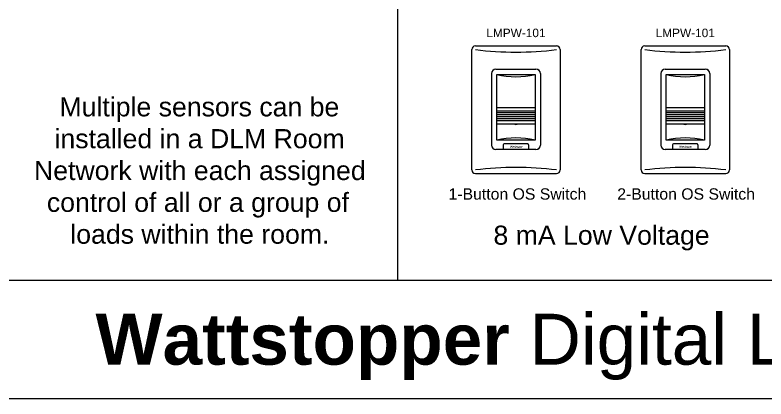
# Model space of a CAD drawing. Header units: inches. Extents: x 59 to 3361, y -1026 to 1732.
# Drawn here: x 1702.7 to 1902.1, y 38 to 139.8 of the extents above; entities that cross this region are included whole.
import ezdxf

# ---------------------------------------------------------------- set-up
doc = ezdxf.new("R2010")
doc.units = ezdxf.units.IN
doc.header["$MEASUREMENT"] = 0
doc.styles.add('ARIAL', font='arial.ttf')

# ---------------------------------------------------------------- blocks, each defined once
blk = doc.blocks.new('*U301')
h = blk.add_hatch(color=256)
edge = h.paths.add_edge_path()
edge.add_spline(control_points=[(-1.17, 0.72), (-1.17, 0.67), (-1.18, 0.61), (-1.19, 0.54), (-1.19, 0.54), (-1.19, 0.54), (-1.19, 0.54), (-1.18, 0.56), (-1.18, 0.57), (-1.18, 0.58), (-1.16, 0.62), (-1.15, 0.66), (-1.14, 0.7), (-1.14, 0.7), (-1.05, 0.97), (-1.05, 0.97), (-1.05, 0.97), (-0.95, 0.97), (-0.95, 0.97), (-0.95, 0.97), (-1.14, 0.48), (-1.14, 0.48), (-1.14, 0.48), (-1.25, 0.48), (-1.25, 0.48), (-1.25, 0.48), (-1.25, 0.67), (-1.25, 0.67), (-1.25, 0.72), (-1.24, 0.78), (-1.23, 0.83), (-1.23, 0.83), (-1.24, 0.83), (-1.24, 0.83), (-1.25, 0.78), (-1.27, 0.72), (-1.29, 0.67), (-1.29, 0.67), (-1.36, 0.48), (-1.36, 0.48), (-1.36, 0.48), (-1.47, 0.48), (-1.47, 0.48), (-1.47, 0.48), (-1.46, 0.97), (-1.46, 0.97), (-1.46, 0.97), (-1.36, 0.97), (-1.36, 0.97), (-1.36, 0.97), (-1.38, 0.7), (-1.38, 0.7), (-1.38, 0.66), (-1.39, 0.62), (-1.39, 0.58), (-1.39, 0.57), (-1.39, 0.56), (-1.4, 0.54), (-1.4, 0.54), (-1.4, 0.54), (-1.4, 0.54), (-1.38, 0.61), (-1.36, 0.67), (-1.34, 0.72), (-1.34, 0.72), (-1.24, 0.97), (-1.24, 0.97), (-1.24, 0.97), (-1.17, 0.97), (-1.17, 0.97), (-1.17, 0.97), (-1.17, 0.72), (-1.17, 0.72)], knot_values=[0, 0, 0, 0, 1, 1, 1, 2, 2, 2, 3, 3, 3, 4, 4, 4, 5, 5, 5, 6, 6, 6, 7, 7, 7, 8, 8, 8, 9, 9, 9, 10, 10, 10, 11, 11, 11, 12, 12, 12, 13, 13, 13, 14, 14, 14, 15, 15, 15, 16, 16, 16, 17, 17, 17, 18, 18, 18, 19, 19, 19, 20, 20, 20, 21, 21, 21, 22, 22, 22, 23, 23, 23, 24, 24, 24, 24], degree=3, periodic=0)
h = blk.add_hatch(color=256)
edge = h.paths.add_edge_path()
edge.add_spline(control_points=[(-0.77, 0.48), (-0.77, 0.5), (-0.77, 0.52), (-0.76, 0.53), (-0.76, 0.53), (-0.72, 0.75), (-0.72, 0.75), (-0.71, 0.8), (-0.7, 0.85), (-0.82, 0.85), (-0.92, 0.85), (-0.95, 0.81), (-0.97, 0.74), (-0.97, 0.74), (-0.89, 0.74), (-0.89, 0.74), (-0.88, 0.77), (-0.87, 0.79), (-0.83, 0.79), (-0.81, 0.79), (-0.8, 0.79), (-0.8, 0.77), (-0.8, 0.74), (-0.81, 0.73), (-0.85, 0.71), (-0.92, 0.68), (-0.99, 0.67), (-1, 0.58), (-1.02, 0.51), (-1, 0.47), (-0.93, 0.47), (-0.9, 0.47), (-0.87, 0.49), (-0.85, 0.52), (-0.85, 0.52), (-0.84, 0.52), (-0.84, 0.52), (-0.85, 0.51), (-0.85, 0.49), (-0.85, 0.48), (-0.85, 0.48), (-0.77, 0.48), (-0.77, 0.48)], knot_values=[0, 0, 0, 0, 1, 1, 1, 2, 2, 2, 3, 3, 3, 4, 4, 4, 5, 5, 5, 6, 6, 6, 7, 7, 7, 8, 8, 8, 9, 9, 9, 10, 10, 10, 11, 11, 11, 12, 12, 12, 13, 13, 13, 14, 14, 14, 14], degree=3, periodic=0)
edge = h.paths.add_edge_path()
edge.add_spline(control_points=[(-0.83, 0.63), (-0.84, 0.6), (-0.84, 0.54), (-0.89, 0.54), (-0.92, 0.54), (-0.93, 0.56), (-0.92, 0.58), (-0.92, 0.6), (-0.91, 0.62), (-0.9, 0.63), (-0.87, 0.65), (-0.84, 0.66), (-0.82, 0.67), (-0.82, 0.67), (-0.83, 0.63), (-0.83, 0.63)], knot_values=[0, 0, 0, 0, 1, 1, 1, 2, 2, 2, 3, 3, 3, 4, 4, 4, 5, 5, 5, 5], degree=3, periodic=0)
h = blk.add_hatch(color=256)
edge = h.paths.add_edge_path()
edge.add_spline(control_points=[(-0.57, 0.48), (-0.62, 0.48), (-0.69, 0.47), (-0.68, 0.54), (-0.68, 0.54), (-0.63, 0.78), (-0.63, 0.78), (-0.63, 0.78), (-0.66, 0.78), (-0.66, 0.78), (-0.66, 0.78), (-0.65, 0.85), (-0.65, 0.85), (-0.65, 0.85), (-0.61, 0.85), (-0.61, 0.85), (-0.61, 0.85), (-0.59, 0.94), (-0.59, 0.94), (-0.59, 0.94), (-0.51, 0.94), (-0.51, 0.94), (-0.51, 0.94), (-0.53, 0.85), (-0.53, 0.85), (-0.53, 0.85), (-0.5, 0.85), (-0.5, 0.85), (-0.5, 0.85), (-0.51, 0.78), (-0.51, 0.78), (-0.51, 0.78), (-0.54, 0.78), (-0.54, 0.78), (-0.54, 0.78), (-0.59, 0.56), (-0.59, 0.56), (-0.59, 0.54), (-0.57, 0.55), (-0.56, 0.55), (-0.56, 0.55), (-0.57, 0.48), (-0.57, 0.48)], knot_values=[0, 0, 0, 0, 1, 1, 1, 2, 2, 2, 3, 3, 3, 4, 4, 4, 5, 5, 5, 6, 6, 6, 7, 7, 7, 8, 8, 8, 9, 9, 9, 10, 10, 10, 11, 11, 11, 12, 12, 12, 13, 13, 13, 14, 14, 14, 14], degree=3, periodic=0)
h = blk.add_hatch(color=256)
edge = h.paths.add_edge_path()
edge.add_spline(control_points=[(-0.4, 0.48), (-0.45, 0.48), (-0.52, 0.47), (-0.5, 0.54), (-0.5, 0.54), (-0.45, 0.78), (-0.45, 0.78), (-0.45, 0.78), (-0.49, 0.78), (-0.49, 0.78), (-0.49, 0.78), (-0.47, 0.85), (-0.47, 0.85), (-0.47, 0.85), (-0.44, 0.85), (-0.44, 0.85), (-0.44, 0.85), (-0.42, 0.94), (-0.42, 0.94), (-0.42, 0.94), (-0.33, 0.94), (-0.33, 0.94), (-0.33, 0.94), (-0.36, 0.85), (-0.36, 0.85), (-0.36, 0.85), (-0.32, 0.85), (-0.32, 0.85), (-0.32, 0.85), (-0.33, 0.78), (-0.33, 0.78), (-0.33, 0.78), (-0.37, 0.78), (-0.37, 0.78), (-0.37, 0.78), (-0.42, 0.56), (-0.42, 0.56), (-0.42, 0.54), (-0.39, 0.55), (-0.38, 0.55), (-0.38, 0.55), (-0.4, 0.48), (-0.4, 0.48)], knot_values=[0, 0, 0, 0, 1, 1, 1, 2, 2, 2, 3, 3, 3, 4, 4, 4, 5, 5, 5, 6, 6, 6, 7, 7, 7, 8, 8, 8, 9, 9, 9, 10, 10, 10, 11, 11, 11, 12, 12, 12, 13, 13, 13, 14, 14, 14, 14], degree=3, periodic=0)
h = blk.add_hatch(color=256)
edge = h.paths.add_edge_path()
edge.add_spline(control_points=[(0, 0.82), (0.01, 0.86), (0.02, 0.9), (-0.03, 0.9), (-0.06, 0.9), (-0.08, 0.89), (-0.09, 0.86), (-0.1, 0.82), (-0.08, 0.81), (-0.05, 0.79), (-0.03, 0.77), (0.02, 0.74), (0.04, 0.71), (0.06, 0.68), (0.07, 0.65), (0.06, 0.61), (0.04, 0.52), (-0.03, 0.47), (-0.12, 0.47), (-0.23, 0.47), (-0.25, 0.53), (-0.23, 0.62), (-0.23, 0.62), (-0.23, 0.65), (-0.23, 0.65), (-0.23, 0.65), (-0.14, 0.65), (-0.14, 0.65), (-0.14, 0.65), (-0.14, 0.63), (-0.14, 0.63), (-0.16, 0.58), (-0.15, 0.54), (-0.1, 0.54), (-0.07, 0.54), (-0.04, 0.56), (-0.04, 0.6), (-0.03, 0.63), (-0.04, 0.65), (-0.06, 0.66), (-0.1, 0.7), (-0.15, 0.73), (-0.18, 0.78), (-0.19, 0.8), (-0.19, 0.82), (-0.18, 0.85), (-0.17, 0.93), (-0.11, 0.98), (-0.02, 0.98), (0.13, 0.98), (0.1, 0.87), (0.09, 0.82), (0.09, 0.82), (0, 0.82), (0, 0.82)], knot_values=[0, 0, 0, 0, 1, 1, 1, 2, 2, 2, 3, 3, 3, 4, 4, 4, 5, 5, 5, 6, 6, 6, 7, 7, 7, 8, 8, 8, 9, 9, 9, 10, 10, 10, 11, 11, 11, 12, 12, 12, 13, 13, 13, 14, 14, 14, 15, 15, 15, 16, 16, 16, 17, 17, 17, 18, 18, 18, 18], degree=3, periodic=0)
h = blk.add_hatch(color=256)
edge = h.paths.add_edge_path(flags=16)
edge.add_spline(control_points=[(0.22, 0.48), (0.17, 0.48), (0.1, 0.47), (0.11, 0.54), (0.11, 0.54), (0.17, 0.78), (0.17, 0.78), (0.17, 0.78), (0.13, 0.78), (0.13, 0.78), (0.13, 0.78), (0.14, 0.85), (0.14, 0.85), (0.14, 0.85), (0.18, 0.85), (0.18, 0.85), (0.18, 0.85), (0.2, 0.94), (0.2, 0.94), (0.2, 0.94), (0.28, 0.94), (0.28, 0.94), (0.28, 0.94), (0.26, 0.85), (0.26, 0.85), (0.26, 0.85), (0.3, 0.85), (0.3, 0.85), (0.3, 0.85), (0.28, 0.78), (0.28, 0.78), (0.28, 0.78), (0.25, 0.78), (0.25, 0.78), (0.25, 0.78), (0.2, 0.56), (0.2, 0.56), (0.2, 0.54), (0.22, 0.55), (0.23, 0.55), (0.23, 0.55), (0.22, 0.48), (0.22, 0.48)], knot_values=[0, 0, 0, 0, 1, 1, 1, 2, 2, 2, 3, 3, 3, 4, 4, 4, 5, 5, 5, 6, 6, 6, 7, 7, 7, 8, 8, 8, 9, 9, 9, 10, 10, 10, 11, 11, 11, 12, 12, 12, 13, 13, 13, 14, 14, 14, 14], degree=3, periodic=0)
h = blk.add_hatch(color=256)
edge = h.paths.add_edge_path(flags=16)
edge.add_spline(control_points=[(0.39, 0.47), (0.5, 0.47), (0.53, 0.53), (0.56, 0.65), (0.58, 0.78), (0.6, 0.85), (0.47, 0.85), (0.35, 0.85), (0.33, 0.78), (0.3, 0.65), (0.28, 0.53), (0.28, 0.47), (0.39, 0.47)], knot_values=[0, 0, 0, 0, 1, 1, 1, 2, 2, 2, 3, 3, 3, 4, 4, 4, 4], degree=3, periodic=0)
edge = h.paths.add_edge_path(flags=16)
edge.add_spline(control_points=[(0.4, 0.72), (0.41, 0.76), (0.42, 0.79), (0.46, 0.79), (0.5, 0.79), (0.49, 0.76), (0.49, 0.72), (0.49, 0.72), (0.46, 0.6), (0.46, 0.6), (0.45, 0.56), (0.44, 0.54), (0.41, 0.54), (0.37, 0.54), (0.37, 0.56), (0.38, 0.6), (0.38, 0.6), (0.4, 0.72), (0.4, 0.72)], knot_values=[0, 0, 0, 0, 1, 1, 1, 2, 2, 2, 3, 3, 3, 4, 4, 4, 5, 5, 5, 6, 6, 6, 6], degree=3, periodic=0)
h = blk.add_hatch(color=256)
edge = h.paths.add_edge_path(flags=16)
edge.add_spline(control_points=[(0.75, 0.85), (0.75, 0.85), (0.66, 0.85), (0.66, 0.85), (0.66, 0.85), (0.56, 0.36), (0.56, 0.36), (0.56, 0.36), (0.64, 0.36), (0.64, 0.36), (0.64, 0.36), (0.67, 0.52), (0.67, 0.52), (0.67, 0.52), (0.68, 0.52), (0.68, 0.52), (0.69, 0.48), (0.71, 0.48), (0.74, 0.47), (0.81, 0.47), (0.84, 0.54), (0.85, 0.59), (0.85, 0.59), (0.88, 0.73), (0.88, 0.73), (0.9, 0.82), (0.88, 0.85), (0.82, 0.85), (0.79, 0.86), (0.76, 0.84), (0.74, 0.81), (0.74, 0.81), (0.74, 0.81), (0.74, 0.81), (0.74, 0.81), (0.75, 0.85), (0.75, 0.85)], knot_values=[0, 0, 0, 0, 1, 1, 1, 2, 2, 2, 3, 3, 3, 4, 4, 4, 5, 5, 5, 6, 6, 6, 7, 7, 7, 8, 8, 8, 9, 9, 9, 10, 10, 10, 11, 11, 11, 12, 12, 12, 12], degree=3, periodic=0)
edge = h.paths.add_edge_path(flags=16)
edge.add_spline(control_points=[(0.72, 0.71), (0.72, 0.74), (0.74, 0.79), (0.78, 0.79), (0.81, 0.79), (0.8, 0.76), (0.8, 0.72), (0.8, 0.72), (0.77, 0.6), (0.77, 0.6), (0.76, 0.57), (0.75, 0.54), (0.72, 0.54), (0.7, 0.54), (0.69, 0.56), (0.7, 0.6), (0.7, 0.6), (0.72, 0.71), (0.72, 0.71)], knot_values=[0, 0, 0, 0, 1, 1, 1, 2, 2, 2, 3, 3, 3, 4, 4, 4, 5, 5, 5, 6, 6, 6, 6], degree=3, periodic=0)
h = blk.add_hatch(color=256)
edge = h.paths.add_edge_path(flags=16)
edge.add_spline(control_points=[(1.06, 0.85), (1.06, 0.85), (0.98, 0.85), (0.98, 0.85), (0.98, 0.85), (0.88, 0.36), (0.88, 0.36), (0.88, 0.36), (0.96, 0.36), (0.96, 0.36), (0.96, 0.36), (0.99, 0.52), (0.99, 0.52), (0.99, 0.52), (0.99, 0.52), (0.99, 0.52), (1.01, 0.48), (1.03, 0.48), (1.06, 0.47), (1.13, 0.47), (1.16, 0.54), (1.17, 0.59), (1.17, 0.59), (1.2, 0.73), (1.2, 0.73), (1.22, 0.82), (1.19, 0.85), (1.14, 0.85), (1.11, 0.86), (1.08, 0.84), (1.06, 0.81), (1.06, 0.81), (1.06, 0.81), (1.06, 0.81), (1.06, 0.81), (1.06, 0.85), (1.06, 0.85)], knot_values=[0, 0, 0, 0, 1, 1, 1, 2, 2, 2, 3, 3, 3, 4, 4, 4, 5, 5, 5, 6, 6, 6, 7, 7, 7, 8, 8, 8, 9, 9, 9, 10, 10, 10, 11, 11, 11, 12, 12, 12, 12], degree=3, periodic=0)
edge = h.paths.add_edge_path(flags=16)
edge.add_spline(control_points=[(1.04, 0.71), (1.04, 0.74), (1.05, 0.79), (1.09, 0.79), (1.13, 0.79), (1.12, 0.76), (1.12, 0.72), (1.12, 0.72), (1.09, 0.6), (1.09, 0.6), (1.08, 0.57), (1.07, 0.54), (1.04, 0.54), (1.01, 0.54), (1, 0.56), (1.01, 0.6), (1.01, 0.6), (1.04, 0.71), (1.04, 0.71)], knot_values=[0, 0, 0, 0, 1, 1, 1, 2, 2, 2, 3, 3, 3, 4, 4, 4, 5, 5, 5, 6, 6, 6, 6], degree=3, periodic=0)
h = blk.add_hatch(color=256)
edge = h.paths.add_edge_path(flags=16)
edge.add_spline(control_points=[(1.25, 0.63), (1.22, 0.52), (1.25, 0.47), (1.35, 0.47), (1.43, 0.47), (1.48, 0.53), (1.49, 0.61), (1.49, 0.61), (1.41, 0.61), (1.41, 0.61), (1.4, 0.56), (1.39, 0.54), (1.36, 0.54), (1.33, 0.54), (1.31, 0.55), (1.32, 0.59), (1.32, 0.59), (1.34, 0.65), (1.34, 0.65), (1.34, 0.65), (1.5, 0.65), (1.5, 0.65), (1.5, 0.65), (1.51, 0.7), (1.51, 0.7), (1.53, 0.79), (1.53, 0.85), (1.42, 0.85), (1.34, 0.85), (1.28, 0.81), (1.27, 0.72), (1.27, 0.72), (1.25, 0.63), (1.25, 0.63)], knot_values=[0, 0, 0, 0, 1, 1, 1, 2, 2, 2, 3, 3, 3, 4, 4, 4, 5, 5, 5, 6, 6, 6, 7, 7, 7, 8, 8, 8, 9, 9, 9, 10, 10, 10, 11, 11, 11, 11], degree=3, periodic=0)
edge = h.paths.add_edge_path()
edge.add_spline(control_points=[(1.35, 0.71), (1.35, 0.71), (1.35, 0.73), (1.35, 0.73), (1.36, 0.76), (1.36, 0.79), (1.41, 0.79), (1.44, 0.79), (1.45, 0.78), (1.44, 0.74), (1.44, 0.74), (1.43, 0.71), (1.43, 0.71), (1.43, 0.71), (1.35, 0.71), (1.35, 0.71)], knot_values=[0, 0, 0, 0, 1, 1, 1, 2, 2, 2, 3, 3, 3, 4, 4, 4, 5, 5, 5, 5], degree=3, periodic=0)
h = blk.add_hatch(color=256)
edge = h.paths.add_edge_path()
edge.add_spline(control_points=[(1.68, 0.78), (1.68, 0.78), (1.68, 0.78), (1.68, 0.78), (1.7, 0.81), (1.71, 0.82), (1.73, 0.83), (1.76, 0.85), (1.77, 0.85), (1.78, 0.85), (1.78, 0.85), (1.76, 0.75), (1.76, 0.75), (1.72, 0.76), (1.68, 0.75), (1.67, 0.69), (1.67, 0.69), (1.62, 0.48), (1.62, 0.48), (1.62, 0.48), (1.54, 0.48), (1.54, 0.48), (1.54, 0.48), (1.62, 0.85), (1.62, 0.85), (1.62, 0.85), (1.7, 0.85), (1.7, 0.85), (1.7, 0.85), (1.68, 0.78), (1.68, 0.78)], knot_values=[0, 0, 0, 0, 1, 1, 1, 2, 2, 2, 3, 3, 3, 4, 4, 4, 5, 5, 5, 6, 6, 6, 7, 7, 7, 8, 8, 8, 9, 9, 9, 10, 10, 10, 10], degree=3, periodic=0)
for p, q in [((-6.5, 20.13), (-6.5, 1.18)), ((-5.32, 21.31), (5.32, 21.31)), ((6.5, 20.13), (6.5, 1.18)), ((-5.07, 2.44), (-5.07, 19.89)), ((-5.07, 19.89), (5.07, 19.89)), ((5.07, 19.89), (5.07, 2.44)), ((-5.07, 11.16), (5.07, 11.16)), ((-5.07, 10.28), (5.07, 10.28)), ((-5.07, 9.77), (5.07, 9.77)), ((-5.07, 9.24), (5.07, 9.24)), ((-5.07, 8.73), (5.07, 8.73)), ((-5.07, 8.2), (5.07, 8.2)), ((-5.07, 7.69), (5.07, 7.69)), ((-5.07, 6.8), (5.07, 6.8)), ((-0.33, 6.8), (-0.33, 6.7)), ((0.33, 6.8), (0.33, 6.7)), ((5.07, 2.44), (-5.07, 2.44)), ((5.32, 0), (-5.32, 0)), ((-3.38, 1.24), (-3.38, 0)), ((3.14, 1.48), (-3.14, 1.48)), ((3.38, 1.24), (3.38, 0))]:
    blk.add_line(p, q)
for centre, radius, start, end in [((-5.32, 20.13), 1.18, 90, 180), ((5.32, 20.13), 1.18, 0, 90), ((0, 41.25), 21.96, 256.6482, 283.3518), ((0, 7.24), 0.639, 238.6629, 301.3371), ((0, -18.92), 21.96, 76.6482, 103.3518), ((-5.32, 1.18), 1.18, 180, 270), ((-3.14, 1.24), 0.239, 90, 180), ((3.14, 1.24), 0.239, 0, 90), ((5.32, 1.18), 1.18, 270, 0)]:
    blk.add_arc(centre, radius, start, end)
at = {"insert": (0, 32.02), "char_height": 2.25, "width": 18.0225, "attachment_point": 2, "style": 'ARIAL'}
blk.add_mtext('LMPW-101', dxfattribs=at)
blk = doc.blocks.new('WallPlate1Gang')
for p, q in [((-11.72, 0.96), (-11.72, 32.87)), ((-10.76, 33.83), (10.76, 33.83)), ((11.72, 32.87), (11.72, 0.96)), ((-6.49, 26.51), (-6.49, 7.57)), ((-5.31, 27.69), (5.31, 27.69)), ((6.49, 26.51), (6.49, 7.57)), ((5.31, 6.39), (-5.31, 6.39)), ((-10.76, 0), (10.76, 0))]:
    blk.add_line(p, q)
for centre, radius, start, end in [((-10.76, 32.87), 0.96, 90, 180), ((0, 117.5), 85.31, 262.7571, 277.2429), ((10.76, 32.87), 0.96, 0, 90), ((-5.31, 26.51), 1.18, 90, 180), ((5.31, 26.51), 1.18, 0, 90), ((-5.31, 7.57), 1.18, 180, 270), ((5.31, 7.57), 1.18, 270, 0), ((-10.76, 0.96), 0.96, 180, 270), ((0, -83.67), 85.31, 82.7571, 97.2429), ((10.76, 0.96), 0.96, 270, 0)]:
    blk.add_arc(centre, radius, start, end)
blk = doc.blocks.new('*U113')
blk.add_blockref('WallPlate1Gang', (0, -0.01))
blk = doc.blocks.new('*U302')
h = blk.add_hatch(color=256)
edge = h.paths.add_edge_path()
edge.add_spline(control_points=[(-1.17, 0.72), (-1.17, 0.67), (-1.18, 0.61), (-1.19, 0.54), (-1.19, 0.54), (-1.19, 0.54), (-1.19, 0.54), (-1.18, 0.56), (-1.18, 0.57), (-1.18, 0.58), (-1.16, 0.62), (-1.15, 0.66), (-1.14, 0.7), (-1.14, 0.7), (-1.05, 0.97), (-1.05, 0.97), (-1.05, 0.97), (-0.95, 0.97), (-0.95, 0.97), (-0.95, 0.97), (-1.14, 0.48), (-1.14, 0.48), (-1.14, 0.48), (-1.25, 0.48), (-1.25, 0.48), (-1.25, 0.48), (-1.25, 0.67), (-1.25, 0.67), (-1.25, 0.72), (-1.24, 0.78), (-1.23, 0.83), (-1.23, 0.83), (-1.24, 0.83), (-1.24, 0.83), (-1.25, 0.78), (-1.27, 0.72), (-1.29, 0.67), (-1.29, 0.67), (-1.36, 0.48), (-1.36, 0.48), (-1.36, 0.48), (-1.47, 0.48), (-1.47, 0.48), (-1.47, 0.48), (-1.46, 0.97), (-1.46, 0.97), (-1.46, 0.97), (-1.36, 0.97), (-1.36, 0.97), (-1.36, 0.97), (-1.38, 0.7), (-1.38, 0.7), (-1.38, 0.66), (-1.39, 0.62), (-1.39, 0.58), (-1.39, 0.57), (-1.39, 0.56), (-1.4, 0.54), (-1.4, 0.54), (-1.4, 0.54), (-1.4, 0.54), (-1.38, 0.61), (-1.36, 0.67), (-1.34, 0.72), (-1.34, 0.72), (-1.24, 0.97), (-1.24, 0.97), (-1.24, 0.97), (-1.17, 0.97), (-1.17, 0.97), (-1.17, 0.97), (-1.17, 0.72), (-1.17, 0.72)], knot_values=[0, 0, 0, 0, 1, 1, 1, 2, 2, 2, 3, 3, 3, 4, 4, 4, 5, 5, 5, 6, 6, 6, 7, 7, 7, 8, 8, 8, 9, 9, 9, 10, 10, 10, 11, 11, 11, 12, 12, 12, 13, 13, 13, 14, 14, 14, 15, 15, 15, 16, 16, 16, 17, 17, 17, 18, 18, 18, 19, 19, 19, 20, 20, 20, 21, 21, 21, 22, 22, 22, 23, 23, 23, 24, 24, 24, 24], degree=3, periodic=0)
h = blk.add_hatch(color=256)
edge = h.paths.add_edge_path()
edge.add_spline(control_points=[(-0.77, 0.48), (-0.77, 0.5), (-0.77, 0.52), (-0.76, 0.53), (-0.76, 0.53), (-0.72, 0.75), (-0.72, 0.75), (-0.71, 0.8), (-0.7, 0.85), (-0.82, 0.85), (-0.92, 0.85), (-0.95, 0.81), (-0.97, 0.74), (-0.97, 0.74), (-0.89, 0.74), (-0.89, 0.74), (-0.88, 0.77), (-0.87, 0.79), (-0.83, 0.79), (-0.81, 0.79), (-0.8, 0.79), (-0.8, 0.77), (-0.8, 0.74), (-0.81, 0.73), (-0.85, 0.71), (-0.92, 0.68), (-0.99, 0.67), (-1, 0.58), (-1.02, 0.51), (-1, 0.47), (-0.93, 0.47), (-0.9, 0.47), (-0.87, 0.49), (-0.85, 0.52), (-0.85, 0.52), (-0.84, 0.52), (-0.84, 0.52), (-0.85, 0.51), (-0.85, 0.49), (-0.85, 0.48), (-0.85, 0.48), (-0.77, 0.48), (-0.77, 0.48)], knot_values=[0, 0, 0, 0, 1, 1, 1, 2, 2, 2, 3, 3, 3, 4, 4, 4, 5, 5, 5, 6, 6, 6, 7, 7, 7, 8, 8, 8, 9, 9, 9, 10, 10, 10, 11, 11, 11, 12, 12, 12, 13, 13, 13, 14, 14, 14, 14], degree=3, periodic=0)
edge = h.paths.add_edge_path()
edge.add_spline(control_points=[(-0.83, 0.63), (-0.84, 0.6), (-0.84, 0.54), (-0.89, 0.54), (-0.92, 0.54), (-0.93, 0.56), (-0.92, 0.58), (-0.92, 0.6), (-0.91, 0.62), (-0.9, 0.63), (-0.87, 0.65), (-0.84, 0.66), (-0.82, 0.67), (-0.82, 0.67), (-0.83, 0.63), (-0.83, 0.63)], knot_values=[0, 0, 0, 0, 1, 1, 1, 2, 2, 2, 3, 3, 3, 4, 4, 4, 5, 5, 5, 5], degree=3, periodic=0)
h = blk.add_hatch(color=256)
edge = h.paths.add_edge_path()
edge.add_spline(control_points=[(-0.57, 0.48), (-0.62, 0.48), (-0.69, 0.47), (-0.68, 0.54), (-0.68, 0.54), (-0.63, 0.78), (-0.63, 0.78), (-0.63, 0.78), (-0.66, 0.78), (-0.66, 0.78), (-0.66, 0.78), (-0.65, 0.85), (-0.65, 0.85), (-0.65, 0.85), (-0.61, 0.85), (-0.61, 0.85), (-0.61, 0.85), (-0.59, 0.94), (-0.59, 0.94), (-0.59, 0.94), (-0.51, 0.94), (-0.51, 0.94), (-0.51, 0.94), (-0.53, 0.85), (-0.53, 0.85), (-0.53, 0.85), (-0.5, 0.85), (-0.5, 0.85), (-0.5, 0.85), (-0.51, 0.78), (-0.51, 0.78), (-0.51, 0.78), (-0.54, 0.78), (-0.54, 0.78), (-0.54, 0.78), (-0.59, 0.56), (-0.59, 0.56), (-0.59, 0.54), (-0.57, 0.55), (-0.56, 0.55), (-0.56, 0.55), (-0.57, 0.48), (-0.57, 0.48)], knot_values=[0, 0, 0, 0, 1, 1, 1, 2, 2, 2, 3, 3, 3, 4, 4, 4, 5, 5, 5, 6, 6, 6, 7, 7, 7, 8, 8, 8, 9, 9, 9, 10, 10, 10, 11, 11, 11, 12, 12, 12, 13, 13, 13, 14, 14, 14, 14], degree=3, periodic=0)
h = blk.add_hatch(color=256)
edge = h.paths.add_edge_path()
edge.add_spline(control_points=[(-0.4, 0.48), (-0.45, 0.48), (-0.52, 0.47), (-0.5, 0.54), (-0.5, 0.54), (-0.45, 0.78), (-0.45, 0.78), (-0.45, 0.78), (-0.49, 0.78), (-0.49, 0.78), (-0.49, 0.78), (-0.47, 0.85), (-0.47, 0.85), (-0.47, 0.85), (-0.44, 0.85), (-0.44, 0.85), (-0.44, 0.85), (-0.42, 0.94), (-0.42, 0.94), (-0.42, 0.94), (-0.33, 0.94), (-0.33, 0.94), (-0.33, 0.94), (-0.36, 0.85), (-0.36, 0.85), (-0.36, 0.85), (-0.32, 0.85), (-0.32, 0.85), (-0.32, 0.85), (-0.33, 0.78), (-0.33, 0.78), (-0.33, 0.78), (-0.37, 0.78), (-0.37, 0.78), (-0.37, 0.78), (-0.42, 0.56), (-0.42, 0.56), (-0.42, 0.54), (-0.39, 0.55), (-0.38, 0.55), (-0.38, 0.55), (-0.4, 0.48), (-0.4, 0.48)], knot_values=[0, 0, 0, 0, 1, 1, 1, 2, 2, 2, 3, 3, 3, 4, 4, 4, 5, 5, 5, 6, 6, 6, 7, 7, 7, 8, 8, 8, 9, 9, 9, 10, 10, 10, 11, 11, 11, 12, 12, 12, 13, 13, 13, 14, 14, 14, 14], degree=3, periodic=0)
h = blk.add_hatch(color=256)
edge = h.paths.add_edge_path()
edge.add_spline(control_points=[(0, 0.82), (0.01, 0.86), (0.02, 0.9), (-0.03, 0.9), (-0.06, 0.9), (-0.08, 0.89), (-0.09, 0.86), (-0.1, 0.82), (-0.08, 0.81), (-0.05, 0.79), (-0.03, 0.77), (0.02, 0.74), (0.04, 0.71), (0.06, 0.68), (0.07, 0.65), (0.06, 0.61), (0.04, 0.52), (-0.03, 0.47), (-0.12, 0.47), (-0.23, 0.47), (-0.25, 0.53), (-0.23, 0.62), (-0.23, 0.62), (-0.23, 0.65), (-0.23, 0.65), (-0.23, 0.65), (-0.14, 0.65), (-0.14, 0.65), (-0.14, 0.65), (-0.14, 0.63), (-0.14, 0.63), (-0.16, 0.58), (-0.15, 0.54), (-0.1, 0.54), (-0.07, 0.54), (-0.04, 0.56), (-0.04, 0.6), (-0.03, 0.63), (-0.04, 0.65), (-0.06, 0.66), (-0.1, 0.7), (-0.15, 0.73), (-0.18, 0.78), (-0.19, 0.8), (-0.19, 0.82), (-0.18, 0.85), (-0.17, 0.93), (-0.11, 0.98), (-0.02, 0.98), (0.13, 0.98), (0.1, 0.87), (0.09, 0.82), (0.09, 0.82), (0, 0.82), (0, 0.82)], knot_values=[0, 0, 0, 0, 1, 1, 1, 2, 2, 2, 3, 3, 3, 4, 4, 4, 5, 5, 5, 6, 6, 6, 7, 7, 7, 8, 8, 8, 9, 9, 9, 10, 10, 10, 11, 11, 11, 12, 12, 12, 13, 13, 13, 14, 14, 14, 15, 15, 15, 16, 16, 16, 17, 17, 17, 18, 18, 18, 18], degree=3, periodic=0)
h = blk.add_hatch(color=256)
edge = h.paths.add_edge_path(flags=16)
edge.add_spline(control_points=[(0.22, 0.48), (0.17, 0.48), (0.1, 0.47), (0.11, 0.54), (0.11, 0.54), (0.17, 0.78), (0.17, 0.78), (0.17, 0.78), (0.13, 0.78), (0.13, 0.78), (0.13, 0.78), (0.14, 0.85), (0.14, 0.85), (0.14, 0.85), (0.18, 0.85), (0.18, 0.85), (0.18, 0.85), (0.2, 0.94), (0.2, 0.94), (0.2, 0.94), (0.28, 0.94), (0.28, 0.94), (0.28, 0.94), (0.26, 0.85), (0.26, 0.85), (0.26, 0.85), (0.3, 0.85), (0.3, 0.85), (0.3, 0.85), (0.28, 0.78), (0.28, 0.78), (0.28, 0.78), (0.25, 0.78), (0.25, 0.78), (0.25, 0.78), (0.2, 0.56), (0.2, 0.56), (0.2, 0.54), (0.22, 0.55), (0.23, 0.55), (0.23, 0.55), (0.22, 0.48), (0.22, 0.48)], knot_values=[0, 0, 0, 0, 1, 1, 1, 2, 2, 2, 3, 3, 3, 4, 4, 4, 5, 5, 5, 6, 6, 6, 7, 7, 7, 8, 8, 8, 9, 9, 9, 10, 10, 10, 11, 11, 11, 12, 12, 12, 13, 13, 13, 14, 14, 14, 14], degree=3, periodic=0)
h = blk.add_hatch(color=256)
edge = h.paths.add_edge_path(flags=16)
edge.add_spline(control_points=[(0.39, 0.47), (0.5, 0.47), (0.53, 0.53), (0.56, 0.65), (0.58, 0.78), (0.6, 0.85), (0.47, 0.85), (0.35, 0.85), (0.33, 0.78), (0.3, 0.65), (0.28, 0.53), (0.28, 0.47), (0.39, 0.47)], knot_values=[0, 0, 0, 0, 1, 1, 1, 2, 2, 2, 3, 3, 3, 4, 4, 4, 4], degree=3, periodic=0)
edge = h.paths.add_edge_path(flags=16)
edge.add_spline(control_points=[(0.4, 0.72), (0.41, 0.76), (0.42, 0.79), (0.46, 0.79), (0.5, 0.79), (0.49, 0.76), (0.49, 0.72), (0.49, 0.72), (0.46, 0.6), (0.46, 0.6), (0.45, 0.56), (0.44, 0.54), (0.41, 0.54), (0.37, 0.54), (0.37, 0.56), (0.38, 0.6), (0.38, 0.6), (0.4, 0.72), (0.4, 0.72)], knot_values=[0, 0, 0, 0, 1, 1, 1, 2, 2, 2, 3, 3, 3, 4, 4, 4, 5, 5, 5, 6, 6, 6, 6], degree=3, periodic=0)
h = blk.add_hatch(color=256)
edge = h.paths.add_edge_path(flags=16)
edge.add_spline(control_points=[(0.75, 0.85), (0.75, 0.85), (0.66, 0.85), (0.66, 0.85), (0.66, 0.85), (0.56, 0.36), (0.56, 0.36), (0.56, 0.36), (0.64, 0.36), (0.64, 0.36), (0.64, 0.36), (0.67, 0.52), (0.67, 0.52), (0.67, 0.52), (0.68, 0.52), (0.68, 0.52), (0.69, 0.48), (0.71, 0.48), (0.74, 0.47), (0.81, 0.47), (0.84, 0.54), (0.85, 0.59), (0.85, 0.59), (0.88, 0.73), (0.88, 0.73), (0.9, 0.82), (0.88, 0.85), (0.82, 0.85), (0.79, 0.86), (0.76, 0.84), (0.74, 0.81), (0.74, 0.81), (0.74, 0.81), (0.74, 0.81), (0.74, 0.81), (0.75, 0.85), (0.75, 0.85)], knot_values=[0, 0, 0, 0, 1, 1, 1, 2, 2, 2, 3, 3, 3, 4, 4, 4, 5, 5, 5, 6, 6, 6, 7, 7, 7, 8, 8, 8, 9, 9, 9, 10, 10, 10, 11, 11, 11, 12, 12, 12, 12], degree=3, periodic=0)
edge = h.paths.add_edge_path(flags=16)
edge.add_spline(control_points=[(0.72, 0.71), (0.72, 0.74), (0.74, 0.79), (0.78, 0.79), (0.81, 0.79), (0.8, 0.76), (0.8, 0.72), (0.8, 0.72), (0.77, 0.6), (0.77, 0.6), (0.76, 0.57), (0.75, 0.54), (0.72, 0.54), (0.7, 0.54), (0.69, 0.56), (0.7, 0.6), (0.7, 0.6), (0.72, 0.71), (0.72, 0.71)], knot_values=[0, 0, 0, 0, 1, 1, 1, 2, 2, 2, 3, 3, 3, 4, 4, 4, 5, 5, 5, 6, 6, 6, 6], degree=3, periodic=0)
h = blk.add_hatch(color=256)
edge = h.paths.add_edge_path(flags=16)
edge.add_spline(control_points=[(1.06, 0.85), (1.06, 0.85), (0.98, 0.85), (0.98, 0.85), (0.98, 0.85), (0.88, 0.36), (0.88, 0.36), (0.88, 0.36), (0.96, 0.36), (0.96, 0.36), (0.96, 0.36), (0.99, 0.52), (0.99, 0.52), (0.99, 0.52), (0.99, 0.52), (0.99, 0.52), (1.01, 0.48), (1.03, 0.48), (1.06, 0.47), (1.13, 0.47), (1.16, 0.54), (1.17, 0.59), (1.17, 0.59), (1.2, 0.73), (1.2, 0.73), (1.22, 0.82), (1.19, 0.85), (1.14, 0.85), (1.11, 0.86), (1.08, 0.84), (1.06, 0.81), (1.06, 0.81), (1.06, 0.81), (1.06, 0.81), (1.06, 0.81), (1.06, 0.85), (1.06, 0.85)], knot_values=[0, 0, 0, 0, 1, 1, 1, 2, 2, 2, 3, 3, 3, 4, 4, 4, 5, 5, 5, 6, 6, 6, 7, 7, 7, 8, 8, 8, 9, 9, 9, 10, 10, 10, 11, 11, 11, 12, 12, 12, 12], degree=3, periodic=0)
edge = h.paths.add_edge_path(flags=16)
edge.add_spline(control_points=[(1.04, 0.71), (1.04, 0.74), (1.05, 0.79), (1.09, 0.79), (1.13, 0.79), (1.12, 0.76), (1.12, 0.72), (1.12, 0.72), (1.09, 0.6), (1.09, 0.6), (1.08, 0.57), (1.07, 0.54), (1.04, 0.54), (1.01, 0.54), (1, 0.56), (1.01, 0.6), (1.01, 0.6), (1.04, 0.71), (1.04, 0.71)], knot_values=[0, 0, 0, 0, 1, 1, 1, 2, 2, 2, 3, 3, 3, 4, 4, 4, 5, 5, 5, 6, 6, 6, 6], degree=3, periodic=0)
h = blk.add_hatch(color=256)
edge = h.paths.add_edge_path(flags=16)
edge.add_spline(control_points=[(1.25, 0.63), (1.22, 0.52), (1.25, 0.47), (1.35, 0.47), (1.43, 0.47), (1.48, 0.53), (1.49, 0.61), (1.49, 0.61), (1.41, 0.61), (1.41, 0.61), (1.4, 0.56), (1.39, 0.54), (1.36, 0.54), (1.33, 0.54), (1.31, 0.55), (1.32, 0.59), (1.32, 0.59), (1.34, 0.65), (1.34, 0.65), (1.34, 0.65), (1.5, 0.65), (1.5, 0.65), (1.5, 0.65), (1.51, 0.7), (1.51, 0.7), (1.53, 0.79), (1.53, 0.85), (1.42, 0.85), (1.34, 0.85), (1.28, 0.81), (1.27, 0.72), (1.27, 0.72), (1.25, 0.63), (1.25, 0.63)], knot_values=[0, 0, 0, 0, 1, 1, 1, 2, 2, 2, 3, 3, 3, 4, 4, 4, 5, 5, 5, 6, 6, 6, 7, 7, 7, 8, 8, 8, 9, 9, 9, 10, 10, 10, 11, 11, 11, 11], degree=3, periodic=0)
edge = h.paths.add_edge_path()
edge.add_spline(control_points=[(1.35, 0.71), (1.35, 0.71), (1.35, 0.73), (1.35, 0.73), (1.36, 0.76), (1.36, 0.79), (1.41, 0.79), (1.44, 0.79), (1.45, 0.78), (1.44, 0.74), (1.44, 0.74), (1.43, 0.71), (1.43, 0.71), (1.43, 0.71), (1.35, 0.71), (1.35, 0.71)], knot_values=[0, 0, 0, 0, 1, 1, 1, 2, 2, 2, 3, 3, 3, 4, 4, 4, 5, 5, 5, 5], degree=3, periodic=0)
h = blk.add_hatch(color=256)
edge = h.paths.add_edge_path()
edge.add_spline(control_points=[(1.68, 0.78), (1.68, 0.78), (1.68, 0.78), (1.68, 0.78), (1.7, 0.81), (1.71, 0.82), (1.73, 0.83), (1.76, 0.85), (1.77, 0.85), (1.78, 0.85), (1.78, 0.85), (1.76, 0.75), (1.76, 0.75), (1.72, 0.76), (1.68, 0.75), (1.67, 0.69), (1.67, 0.69), (1.62, 0.48), (1.62, 0.48), (1.62, 0.48), (1.54, 0.48), (1.54, 0.48), (1.54, 0.48), (1.62, 0.85), (1.62, 0.85), (1.62, 0.85), (1.7, 0.85), (1.7, 0.85), (1.7, 0.85), (1.68, 0.78), (1.68, 0.78)], knot_values=[0, 0, 0, 0, 1, 1, 1, 2, 2, 2, 3, 3, 3, 4, 4, 4, 5, 5, 5, 6, 6, 6, 7, 7, 7, 8, 8, 8, 9, 9, 9, 10, 10, 10, 10], degree=3, periodic=0)
for p, q in [((-6.5, 20.13), (-6.5, 1.18)), ((-5.32, 21.31), (5.32, 21.31)), ((6.5, 20.13), (6.5, 1.18)), ((-5.07, 2.44), (-5.07, 19.89)), ((-5.07, 19.89), (5.07, 19.89)), ((5.07, 19.89), (5.07, 2.44)), ((-5.07, 11.16), (5.07, 11.16)), ((-5.07, 10.28), (5.07, 10.28)), ((-5.07, 9.77), (5.07, 9.77)), ((-5.07, 9.24), (5.07, 9.24)), ((-5.07, 8.73), (5.07, 8.73)), ((-5.07, 8.2), (5.07, 8.2)), ((-5.07, 7.69), (5.07, 7.69)), ((-5.07, 6.8), (5.07, 6.8)), ((-0.33, 6.8), (-0.33, 6.7)), ((0.33, 6.8), (0.33, 6.7)), ((5.07, 2.44), (-5.07, 2.44)), ((5.32, 0), (-5.32, 0)), ((-3.38, 1.24), (-3.38, 0)), ((3.14, 1.48), (-3.14, 1.48)), ((3.38, 1.24), (3.38, 0))]:
    blk.add_line(p, q)
for centre, radius, start, end in [((-5.32, 20.13), 1.18, 90, 180), ((5.32, 20.13), 1.18, 0, 90), ((0, 41.25), 21.96, 256.6482, 283.3518), ((0, 7.24), 0.639, 238.6629, 301.3371), ((0, -18.92), 21.96, 76.6482, 103.3518), ((-5.32, 1.18), 1.18, 180, 270), ((-3.14, 1.24), 0.239, 90, 180), ((3.14, 1.24), 0.239, 0, 90), ((5.32, 1.18), 1.18, 270, 0)]:
    blk.add_arc(centre, radius, start, end)
at = {"insert": (0, 32.02), "char_height": 2.25, "width": 18.0225, "attachment_point": 2, "style": 'ARIAL'}
blk.add_mtext('LMPW-101', dxfattribs=at)

msp = doc.modelspace()

# ---------------------------------------------------------------- linework, layer by layer
msp.add_line((1804.25, 745.14), (1804.25, 69.52))
for points in [[(1461.06, 765.62), (2585.54, 765.62), (2585.54, 38.02), (1461.06, 38.02)], [(1480.77, 69.52), (2559.03, 69.52), (2559.03, 745.14), (1480.77, 745.14)]]:
    msp.add_lwpolyline(points, close=True)

# ---------------------------------------------------------------- block references
for name, p in [('*U301', (1835.72, 104.16)), ('*U302', (1880.67, 104.16)), ('*U113', (1835.72, 97.78)), ('*U113', (1880.67, 97.78))]:
    msp.add_blockref(name, p)

# ---------------------------------------------------------------- texts
at = {"insert": (1706.36, 117.99), "char_height": 5.0625, "width": 89.8556, "attachment_point": 1, "style": 'ARIAL'}
msp.add_mtext('\\pi8.1884;Multiple sensors can be \\P\\pi6.8693;installed in a DLM Room \\P\\pi1.4252;Network with each assigned \\P\\pi4.8439;control of all or a group of \\P\\pi11.065;loads within the room.', dxfattribs=at)
at = {"style": 'ARIAL'}
for s, width, heights, insert, char_height, attachment_point in [('\\pi4.549;1-Button OS Switch', 44.9281, [0], (1813.28, 93.86), 3, 1), ('\\pi4.3822;2-Button OS Switch', 44.9281, [0], (1858.23, 93.86), 3, 1), ('\\pi16.659;{\\C1;8 mA Low Voltage}', 90.1342, [0], (1813.1, 83.97), 5.0625, 1), ('{\\fArial|b1|i0|c0|p34;Wattstopper} Digital Lighting Management (DLM) Typical Wiring Details ', 1213.6821, [82.57], (2023.3, 51.82), 13.5, 5)]:
    msp.add_mtext_dynamic_manual_height_columns(s, width=width, gutter_width=70, heights=heights, dxfattribs=dict(at, insert=insert, char_height=char_height, attachment_point=attachment_point))

doc.saveas('drawing.dxf')
